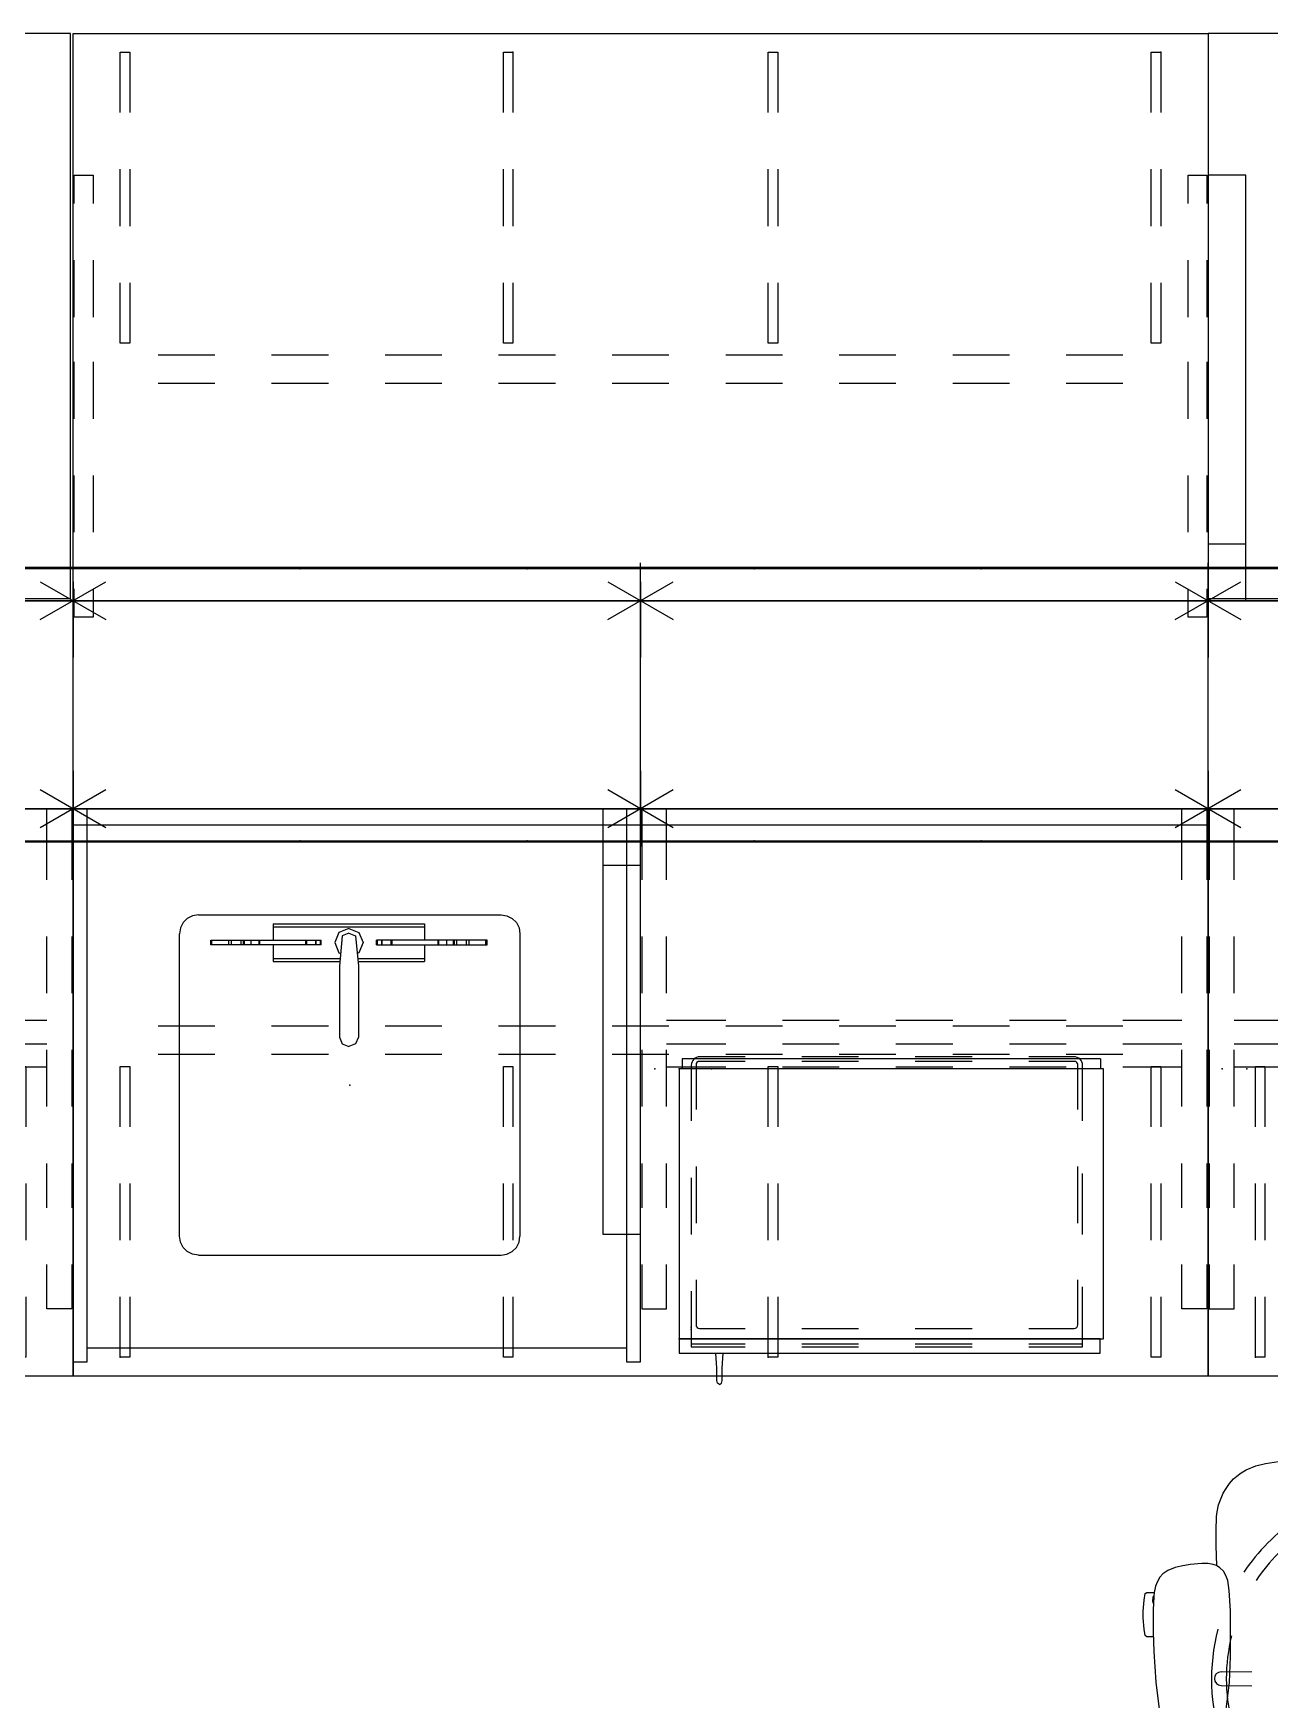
# Model space of a CAD drawing. Header units: inches. Extents: x -282 to 309, y -215 to 288.
# Drawn here: x 6.2 to 71.5, y 58.3 to 146.4 of the extents above; entities that cross this region are included whole.
import ezdxf

# ---------------------------------------------------------------- set-up
doc = ezdxf.new("R2010")
doc.units = ezdxf.units.IN
doc.header["$MEASUREMENT"] = 0
for name, color, linetype in [('ELEC', 1, 'Continuous'), ('HARDWARE', 4, 'Continuous'), ('PANEL', 7, 'Continuous'), ('PANEL-COUNT', 7, 'Continuous'), ('PROP-SINK', 8, 'Continuous'), ('SEAT', 5, 'Continuous'), ('STORAGE', 4, 'Continuous'), ('WKSURF', 6, 'Continuous')]:
    doc.layers.add(name, color=color, linetype=linetype)

# ---------------------------------------------------------------- blocks, each defined once
blk = doc.blocks.new('mc1112_4830_0p')
at = {"layer": 'PANEL'}
for p, q in [((0, 0), (30, 0)), ((0, -11), (0, 0)), ((30, -11), (30, 0)), ((0, -11), (30, -11))]:
    blk.add_line(p, q, dxfattribs=at)
for p in [(0, 0), (30, 0), (0, -11), (30, -11)]:
    blk.add_point(p, dxfattribs=at)
blk = doc.blocks.new('AAO215_48_0P')
at = {"layer": 'HARDWARE'}
blk.add_line((0, 1), (0, -3), dxfattribs=at)
blk.add_point((0, 0), dxfattribs=at)
blk = doc.blocks.new('mc1412_4225_0p')
at = {"layer": 'PANEL'}
blk.add_point((0, 0), dxfattribs=at)
at = {"layer": 'PANEL-COUNT'}
for p, q in [((0, 2), (0, -2)), ((1.7321, -1), (-1.7321, 1)), ((1.7321, 1), (-1.7321, -1))]:
    blk.add_line(p, q, dxfattribs=at)
blk = doc.blocks.new('mc2512_3030_0p')
at = {"layer": 'WKSURF'}
for p, q in [((0, 0), (0, -29.25)), ((0.75, 0), (0, 0)), ((0.75, -29.25), (0.75, 0)), ((29.25, 0), (0.75, 0)), ((29.25, 0), (29.25, -29.25)), ((30, 0), (29.25, 0)), ((30, -29.25), (30, 0)), ((0.75, -28.5), (29.25, -28.5)), ((0, -29.25), (0.75, -29.25)), ((29.25, -29.25), (30, -29.25))]:
    blk.add_line(p, q, dxfattribs=at)
blk.add_point((0, 0), dxfattribs=at)
blk.add_point((0, 0), dxfattribs=at)
blk = doc.blocks.new('mc1275_0p')
at = {"layer": 'HARDWARE'}
for p, q in [((2, 0), (0, 0)), ((0, 0), (0, -22.5)), ((2, -22.5), (2, 0)), ((2, -3), (0, -3)), ((0, -22.5), (2, -22.5))]:
    blk.add_line(p, q, dxfattribs=at)
for p in [(0, 0), (0, 0), (2, 0)]:
    blk.add_point(p, dxfattribs=at)
blk = doc.blocks.new('bsinkp')
at = {"layer": 'PROP-SINK'}
for p, q in [((-8.309, 8.951), (-8.588, 8.809)), ((-8, 9), (-8.309, 8.951)), ((-8, 9), (8, 9)), ((8, 9), (8.309, 8.951)), ((8.309, 8.951), (8.588, 8.809)), ((-8.951, 8.309), (-9, 8)), ((-9, -8), (-9, 8)), ((-8.809, 8.588), (-8.951, 8.309)), ((-8.588, 8.809), (-8.809, 8.588)), ((-4.04, 8.528), (3.96, 8.528)), ((-4.04, 8.528), (-4.04, 7.653)), ((-4.04, 8.366), (3.96, 8.366)), ((-0.571, 8.058), (-0.79, 7.528)), ((-0.04, 8.278), (-0.571, 8.058)), ((-0.04, 8.028), (-0.394, 7.881)), ((-0.04, 8.278), (0.49, 8.058)), ((-0.04, 8.028), (0.313, 7.881)), ((0.49, 8.058), (0.71, 7.528)), ((3.96, 8.528), (3.96, 7.653)), ((8.588, 8.809), (8.809, 8.588)), ((8.809, 8.588), (8.951, 8.309)), ((8.951, 8.309), (9, 8)), ((9, 8), (9, -8)), ((-7.34, 7.653), (-1.503, 7.653)), ((-7.34, 7.403), (-7.34, 7.653)), ((-1.503, 7.403), (-7.34, 7.403)), ((-7.283, 7.403), (-7.283, 7.653)), ((-6.393, 7.403), (-6.393, 7.653)), ((-6.25, 7.403), (-6.25, 7.653)), ((-5.746, 7.403), (-5.746, 7.653)), ((-5.613, 7.403), (-5.613, 7.653)), ((-5.562, 7.403), (-5.562, 7.653)), ((-5.21, 7.403), (-5.21, 7.653)), ((-4.782, 7.403), (-4.782, 7.653)), ((-4.76, 7.403), (-4.76, 7.653)), ((-4.04, 7.403), (-4.04, 6.528)), ((-2.317, 7.403), (-2.317, 7.653)), ((-2.273, 7.403), (-2.273, 7.653)), ((-1.8, 7.403), (-1.8, 7.653)), ((-1.774, 7.403), (-1.774, 7.653)), ((-1.548, 7.403), (-1.548, 7.653)), ((-1.503, 7.403), (-1.503, 7.653)), ((-0.79, 7.528), (-0.571, 6.997)), ((-0.394, 7.881), (-0.54, 6.278)), ((0.313, 7.881), (0.46, 6.278)), ((0.71, 7.528), (0.49, 6.997)), ((7.259, 7.653), (1.422, 7.653)), ((1.422, 7.403), (1.422, 7.653)), ((1.422, 7.403), (7.259, 7.403)), ((1.467, 7.403), (1.467, 7.653)), ((1.693, 7.403), (1.693, 7.653)), ((1.72, 7.403), (1.72, 7.653)), ((2.192, 7.403), (2.192, 7.653)), ((2.236, 7.403), (2.236, 7.653)), ((3.96, 7.403), (3.96, 6.528)), ((4.679, 7.403), (4.679, 7.653)), ((4.702, 7.403), (4.702, 7.653)), ((5.129, 7.403), (5.129, 7.653)), ((5.481, 7.403), (5.481, 7.653)), ((5.532, 7.403), (5.532, 7.653)), ((5.665, 7.403), (5.665, 7.653)), ((6.169, 7.403), (6.169, 7.653)), ((6.313, 7.403), (6.313, 7.653)), ((7.202, 7.403), (7.202, 7.653)), ((7.259, 7.403), (7.259, 7.653)), ((-4.04, 6.689), (-0.503, 6.689)), ((-4.04, 6.528), (-0.518, 6.528)), ((-0.571, 6.997), (-0.478, 6.959)), ((-0.54, 6.278), (-0.54, 5.028)), ((0.49, 6.997), (0.397, 6.959)), ((0.422, 6.689), (3.96, 6.689)), ((0.437, 6.528), (3.96, 6.528)), ((0.46, 6.278), (0.46, 5.028)), ((-0.54, 5.028), (-0.54, 3.778)), ((0.46, 5.028), (0.46, 3.778)), ((-0.54, 3.778), (-0.54, 2.862)), ((0.46, 3.778), (0.46, 2.862)), ((-0.54, 2.862), (-0.54, 2.528)), ((0.46, 2.862), (0.46, 2.528)), ((-0.54, 2.528), (-0.394, 2.174)), ((-0.394, 2.174), (-0.04, 2.028)), ((0.313, 2.174), (-0.04, 2.028)), ((0.46, 2.528), (0.313, 2.174)), ((-8.951, -8.309), (-9, -8)), ((-8.809, -8.588), (-8.951, -8.309)), ((-8.588, -8.809), (-8.809, -8.588)), ((-8.309, -8.951), (-8.588, -8.809)), ((8.309, -8.951), (8.588, -8.809)), ((8.588, -8.809), (8.809, -8.588)), ((8.809, -8.588), (8.951, -8.309)), ((8.951, -8.309), (9, -8)), ((-8, -9), (-8.309, -8.951)), ((-8, -9), (8, -9)), ((8, -9), (8.309, -8.951))]:
    blk.add_line(p, q, dxfattribs=at)
blk.add_point((0, 0), dxfattribs=at)
blk = doc.blocks.new('mc2140_w3030_0p')
at = {"layer": 'WKSURF'}
for p, q in [((0.06, 0), (0.06, -3.75)), ((1.38, -3.75), (1.38, 0)), ((28.62, -3.75), (28.62, 0)), ((29.94, 0), (29.94, -3.75)), ((0.06, -6.75), (0.06, -9.75)), ((1.38, -9.75), (1.38, -6.75)), ((28.62, -9.75), (28.62, -6.75)), ((29.94, -6.75), (29.94, -9.75)), ((4.5, -11.19), (1.38, -11.19)), ((10.5, -11.19), (7.5, -11.19)), ((16.5, -11.19), (13.5, -11.19)), ((22.5, -11.19), (19.5, -11.19)), ((28.62, -11.19), (25.5, -11.19)), ((0.06, -12.75), (0.06, -15.75)), ((4.5, -12.44), (1.38, -12.44)), ((1.38, -15.75), (1.38, -12.75)), ((10.5, -12.44), (7.5, -12.44)), ((16.5, -12.44), (13.5, -12.44)), ((22.5, -12.44), (19.5, -12.44)), ((28.62, -12.44), (25.5, -12.44)), ((28.62, -15.75), (28.62, -12.75)), ((29.94, -12.75), (29.94, -15.75)), ((4.5, -13.665), (1.38, -13.665)), ((10.5, -13.665), (7.5, -13.665)), ((16.5, -13.665), (13.5, -13.665)), ((22.5, -13.665), (19.5, -13.665)), ((28.62, -13.665), (25.5, -13.665)), ((0.06, -18.75), (0.06, -21.095)), ((1.38, -21.095), (1.38, -18.75)), ((28.62, -21.095), (28.62, -18.75)), ((29.94, -18.75), (29.94, -21.095)), ((0.06, -24.095), (0.06, -26.44)), ((1.38, -26.44), (1.38, -24.095)), ((28.62, -26.44), (28.62, -24.095)), ((29.94, -24.095), (29.94, -26.44)), ((0.06, -26.44), (1.38, -26.44)), ((29.94, -26.44), (28.62, -26.44))]:
    blk.add_line(p, q, dxfattribs=at)
for p in [(0, 0), (30, 0), (0.75, -13.75), (3.75, -13.75)]:
    blk.add_point(p, dxfattribs=at)
blk = doc.blocks.new('mc2140_w3060_0p')
at = {"layer": 'WKSURF'}
for p, q in [((0.06, 0), (0.06, -3.75)), ((1.38, -3.75), (1.38, 0)), ((58.62, -3.75), (58.62, 0)), ((59.94, 0), (59.94, -3.75)), ((0.06, -6.75), (0.06, -9.75)), ((1.38, -9.75), (1.38, -6.75)), ((58.62, -9.75), (58.62, -6.75)), ((59.94, -6.75), (59.94, -9.75)), ((4.5, -11.19), (1.38, -11.19)), ((10.5, -11.19), (7.5, -11.19)), ((16.5, -11.19), (13.5, -11.19)), ((22.5, -11.19), (19.5, -11.19)), ((28.5, -11.19), (25.5, -11.19)), ((34.5, -11.19), (31.5, -11.19)), ((40.5, -11.19), (37.5, -11.19)), ((46.5, -11.19), (43.5, -11.19)), ((52.5, -11.19), (49.5, -11.19)), ((58.62, -11.19), (55.5, -11.19)), ((0.06, -12.75), (0.06, -15.75)), ((4.5, -12.44), (1.38, -12.44)), ((1.38, -15.75), (1.38, -12.75)), ((10.5, -12.44), (7.5, -12.44)), ((16.5, -12.44), (13.5, -12.44)), ((22.5, -12.44), (19.5, -12.44)), ((28.5, -12.44), (25.5, -12.44)), ((34.5, -12.44), (31.5, -12.44)), ((40.5, -12.44), (37.5, -12.44)), ((46.5, -12.44), (43.5, -12.44)), ((52.5, -12.44), (49.5, -12.44)), ((58.62, -12.44), (55.5, -12.44)), ((58.62, -15.75), (58.62, -12.75)), ((59.94, -12.75), (59.94, -15.75)), ((4.5, -13.665), (1.38, -13.665)), ((10.5, -13.665), (7.5, -13.665)), ((16.5, -13.665), (13.5, -13.665)), ((22.5, -13.665), (19.5, -13.665)), ((28.5, -13.665), (25.5, -13.665)), ((34.5, -13.665), (31.5, -13.665)), ((40.5, -13.665), (37.5, -13.665)), ((46.5, -13.665), (43.5, -13.665)), ((52.5, -13.665), (49.5, -13.665)), ((58.62, -13.665), (55.5, -13.665)), ((0.06, -18.75), (0.06, -21.095)), ((1.38, -21.095), (1.38, -18.75)), ((58.62, -21.095), (58.62, -18.75)), ((59.94, -18.75), (59.94, -21.095)), ((0.06, -24.095), (0.06, -26.44)), ((1.38, -26.44), (1.38, -24.095)), ((58.62, -26.44), (58.62, -24.095)), ((59.94, -24.095), (59.94, -26.44)), ((0.06, -26.44), (1.38, -26.44)), ((59.94, -26.44), (58.62, -26.44))]:
    blk.add_line(p, q, dxfattribs=at)
for p in [(0, 0), (60, 0), (0.75, -13.75), (2.054, -13.75), (35.49, -13.75)]:
    blk.add_point(p, dxfattribs=at)
blk = doc.blocks.new('1verus_stool_uphst_syntltlim_adjarms_adjseat_0p')
at = {"layer": 'SEAT'}
for p, q in [((2.464, 13.234), (1.44, 13.198)), ((2.211, 13.571), (2.277, 13.65)), ((2.218, 13.225), (2.211, 13.571)), ((2.277, 13.65), (2.621, 13.708)), ((3.616, 13.238), (2.464, 13.234)), ((2.621, 13.708), (3.212, 13.757)), ((3.212, 13.757), (3.574, 13.757)), ((3.574, 13.757), (4.149, 13.708)), ((4.336, 13.199), (3.616, 13.238)), ((3.973, 13.219), (4.095, 13.253)), ((4.095, 13.253), (4.303, 13.232)), ((4.149, 13.708), (4.497, 13.647)), ((4.303, 13.232), (4.365, 13.196)), ((4.497, 13.647), (4.558, 13.57)), ((4.558, 13.57), (4.564, 13.177)), ((-2.503, 12.592), (-2.79, 12.331)), ((-2.241, 12.735), (-2.503, 12.592)), ((-1.607, 12.912), (-2.241, 12.735)), ((-0.183, 13.09), (-1.607, 12.912)), ((1.44, 13.198), (-0.183, 13.09)), ((4.565, 13.173), (4.336, 13.199)), ((4.896, 13.11), (4.565, 13.173)), ((5.145, 13.007), (4.896, 13.11)), ((5.361, 12.871), (5.145, 13.007)), ((5.538, 12.722), (5.361, 12.871)), ((5.726, 12.449), (5.538, 12.722)), ((5.884, 12.072), (5.726, 12.449)), ((-3.095, 11.488), (-3.106, 10.999)), ((-3.031, 11.865), (-3.095, 11.488)), ((-2.94, 12.098), (-3.031, 11.865)), ((-2.79, 12.331), (-2.94, 12.098)), ((5.944, 11.746), (5.884, 12.072)), ((6.039, 11.269), (5.944, 11.746)), ((-3.106, 10.999), (-3.056, 10.642)), ((-3.056, 10.642), (-2.971, 10.271)), ((6.094, 10.653), (6.039, 11.269)), ((6.085, 10.318), (6.094, 10.653)), ((-3.569, 9.549), (-2.636, 9.7)), ((-2.971, 10.271), (-2.782, 9.943)), ((-2.782, 9.943), (-2.526, 9.702)), ((-2.636, 9.7), (-2.527, 9.703)), ((-2.526, 9.702), (-2.214, 9.524)), ((5.685, 9.509), (5.868, 9.703)), ((5.868, 9.703), (5.978, 9.873)), ((5.977, 9.871), (7.024, 9.892)), ((5.978, 9.873), (6.039, 10.051)), ((6.039, 10.051), (6.085, 10.318)), ((7.024, 9.892), (7.813, 9.898)), ((7.813, 9.898), (8.578, 9.874)), ((8.578, 9.874), (8.823, 9.849)), ((8.823, 9.849), (9.183, 9.776)), ((9.183, 9.776), (9.812, 9.523)), ((-12.689, 8.784), (-12.344, 8.842)), ((-12.344, 8.842), (-11.754, 8.892)), ((-11.754, 8.892), (-11.391, 8.892)), ((-11.391, 8.892), (-10.816, 8.842)), ((-10.816, 8.842), (-10.469, 8.781)), ((-6.027, 9.299), (-9.369, 8.76)), ((-7.633, 8.423), (-3.755, 9.061)), ((-5.905, 9.487), (-6.027, 9.299)), ((-5.73, 9.634), (-5.905, 9.487)), ((-4.139, 9.593), (-5.73, 9.634)), ((-4.047, 9.565), (-4.139, 9.593)), ((-3.824, 9.447), (-4.047, 9.565)), ((-3.818, 9.455), (-4.003, 9.555)), ((-3.891, 8.272), (-3.668, 9.117)), ((-3.865, 9.483), (-3.569, 9.549)), ((-3.697, 9.314), (-3.824, 9.447)), ((-3.698, 9.325), (-3.818, 9.455)), ((-3.755, 9.061), (-3.665, 9.127)), ((-3.665, 9.127), (-3.698, 9.325)), ((-3.668, 9.117), (-3.697, 9.314)), ((-2.214, 9.524), (-1.612, 9.362)), ((-1.612, 9.362), (-0.211, 9.203)), ((-0.36, 9.638), (-0.382, 8.008)), ((-0.211, 9.203), (1.171, 9.148)), ((0.361, 9.639), (0.386, 8.008)), ((1.171, 9.148), (3.588, 9.144)), ((3.588, 9.144), (4.67, 9.216)), ((4.67, 9.216), (5.192, 9.288)), ((5.192, 9.288), (5.459, 9.384)), ((5.459, 9.384), (5.685, 9.509)), ((9.812, 9.523), (10.061, 9.375)), ((10.061, 9.375), (10.316, 9.198)), ((10.316, 9.198), (10.562, 8.976)), ((10.562, 8.976), (10.708, 8.8)), ((-12.759, 8.189), (-12.742, 8.207)), ((-12.759, 7.518), (-12.759, 8.189)), ((-12.754, 8.705), (-12.689, 8.784)), ((-12.747, 8.307), (-12.754, 8.705)), ((-12.719, 8.268), (-12.747, 8.307)), ((-12.742, 8.207), (-11.225, 8.207)), ((-11.165, 8.268), (-12.719, 8.268)), ((-11.767, 8.207), (-11.767, 8.267)), ((-11.393, 8.267), (-11.393, 8.208)), ((-11.351, 7.979), (-11.365, 7.769)), ((-11.26, 8.174), (-11.351, 7.979)), ((-11.12, 8.311), (-11.26, 8.174)), ((-10.925, 8.387), (-11.12, 8.311)), ((-10.7, 8.381), (-10.925, 8.387)), ((-10.505, 8.288), (-10.7, 8.381)), ((-10.406, 8.174), (-10.505, 8.288)), ((-10.44, 8.266), (-10.49, 8.266)), ((-10.469, 8.781), (-10.408, 8.705)), ((-10.402, 8.312), (-10.44, 8.266)), ((-10.408, 8.705), (-10.402, 8.312)), ((-10.07, 7.944), (-10.406, 8.174)), ((-9.867, 8.357), (-10.126, 7.84)), ((-9.602, 8.654), (-9.867, 8.357)), ((-9.369, 8.76), (-9.602, 8.654)), ((-8.263, 7.684), (-8.08, 8.094)), ((-8.08, 8.094), (-7.86, 8.335)), ((-7.86, 8.335), (-7.633, 8.423)), ((-4.183, 7.16), (-3.891, 8.272)), ((10.708, 8.8), (10.877, 8.575)), ((10.877, 8.575), (11.034, 8.314)), ((11.034, 8.314), (11.245, 7.796)), ((-12.736, 7.501), (-12.759, 7.518)), ((-12.751, 7.399), (-12.713, 7.443)), ((-12.751, 7.005), (-12.751, 7.399)), ((-11.222, 7.501), (-12.736, 7.501)), ((-12.713, 7.443), (-11.176, 7.443)), ((-11.768, 7.443), (-11.768, 7.501)), ((-11.393, 7.443), (-11.393, 7.499)), ((-11.365, 7.769), (-11.289, 7.571)), ((-11.289, 7.571), (-11.149, 7.419)), ((-11.149, 7.419), (-11.027, 7.361)), ((-11.027, 7.361), (-10.441, 6.918)), ((-10.343, 7.244), (-10.754, 5.81)), ((-10.126, 7.84), (-10.343, 7.244)), ((-8.87, 5.772), (-8.461, 7.156)), ((-8.461, 7.156), (-8.263, 7.684)), ((-4.488, 5.809), (-4.183, 7.16)), ((11.245, 7.796), (11.38, 7.288)), ((11.38, 7.288), (11.515, 6.378)), ((-12.689, 6.924), (-12.751, 7.005)), ((-12.36, 6.863), (-12.689, 6.924)), ((-11.797, 6.816), (-12.36, 6.863)), ((-11.374, 6.816), (-11.797, 6.816)), ((-10.823, 6.86), (-11.374, 6.816)), ((-10.467, 6.921), (-10.823, 6.86)), ((-10.458, 6.933), (-10.467, 6.921)), ((-0.405, 6.312), (-0.432, 4.351)), ((0.412, 6.312), (0.442, 4.351)), ((11.515, 6.378), (11.578, 5.658)), ((-10.754, 5.81), (-11.061, 4.406)), ((-9.221, 4.378), (-8.87, 5.772)), ((-4.726, 4.34), (-4.488, 5.809)), ((11.578, 5.658), (11.616, 4.984)), ((-11.061, 4.406), (-11.332, 2.738)), ((11.616, 4.984), (11.707, 2.984)), ((-9.477, 2.91), (-9.221, 4.378)), ((-4.894, 2.993), (-4.726, 4.34)), ((-11.332, 2.738), (-11.471, 1.468)), ((-9.636, 1.452), (-9.477, 2.91)), ((-4.998, 1.514), (-4.894, 2.993)), ((-0.455, 2.655), (-0.467, 1.77)), ((0.468, 2.655), (0.482, 1.769)), ((11.707, 2.984), (11.749, 0.843)), ((-11.471, 1.468), (-11.526, -0.007)), ((-9.702, 0.012), (-9.636, 1.452)), ((-5.076, -0.016), (-4.998, 1.514)), ((11.854, 0.993), (11.746, 0.973)), ((12.417, 1.04), (11.854, 0.993)), ((12.863, 1.04), (12.417, 1.04)), ((12.863, 1.04), (13.425, 0.993)), ((13.425, 0.993), (13.755, 0.932)), ((13.755, 0.932), (13.816, 0.851)), ((-9.634, -1.465), (-9.702, 0.012)), ((-9.639, 0.361), (-8.008, 0.386)), ((-6.312, 0.412), (-4.351, 0.442)), ((-5.076, 0.001), (-4.998, -1.529)), ((-2.655, 0.468), (-1.769, 0.482)), ((2.655, 0.455), (1.77, 0.467)), ((6.312, 0.405), (4.351, 0.432)), ((9.638, 0.36), (8.008, 0.382)), ((11.749, 0.843), (11.754, -0.007)), ((11.756, 0.534), (13.255, 0.509)), ((13.255, 0.509), (13.4, 0.538)), ((13.4, 0.538), (13.612, 0.49)), ((13.612, 0.49), (13.765, 0.384)), ((13.778, 0.414), (13.723, 0.414)), ((13.765, 0.384), (13.883, 0.208)), ((13.816, 0.457), (13.778, 0.414)), ((13.802, 0.355), (13.785, 0.355)), ((13.802, 0.355), (13.825, 0.338)), ((13.816, 0.851), (13.816, 0.457)), ((13.825, 0.338), (13.825, 0.295)), ((13.883, 0.208), (13.925, -0.002)), ((-11.471, -1.483), (-11.526, -0.008)), ((-9.638, -0.36), (-8.008, -0.382)), ((-6.312, -0.405), (-4.351, -0.432)), ((-2.655, -0.455), (-1.77, -0.467)), ((2.655, -0.468), (1.769, -0.482)), ((6.312, -0.412), (4.351, -0.442)), ((9.639, -0.361), (8.008, -0.386)), ((11.707, -2.999), (11.749, -0.858)), ((13.238, -0.51), (11.746, -0.536)), ((11.749, -0.858), (11.754, -0.007)), ((13.383, -0.537), (13.238, -0.51)), ((13.594, -0.496), (13.383, -0.537)), ((13.767, -0.381), (13.594, -0.496)), ((13.785, -0.416), (13.714, -0.416)), ((13.745, -0.925), (13.807, -0.849)), ((13.884, -0.206), (13.767, -0.381)), ((13.785, -0.416), (13.812, -0.456)), ((13.807, -0.351), (13.787, -0.351)), ((13.825, -0.332), (13.807, -0.351)), ((13.807, -0.849), (13.812, -0.456)), ((13.825, -0.294), (13.825, -0.332)), ((13.925, -0.002), (13.884, -0.206)), ((-11.332, -2.753), (-11.471, -1.483)), ((-9.473, -2.899), (-9.634, -1.465)), ((-4.998, -1.529), (-4.894, -3.008)), ((11.747, -0.966), (11.87, -0.986)), ((11.87, -0.986), (12.46, -1.036)), ((12.46, -1.036), (12.823, -1.036)), ((12.823, -1.036), (13.398, -0.986)), ((13.398, -0.986), (13.745, -0.925)), ((-0.468, -2.655), (-0.482, -1.769)), ((0.455, -2.655), (0.467, -1.77)), ((-11.061, -4.421), (-11.332, -2.753)), ((-9.36, -3.533), (-9.473, -2.899)), ((-4.894, -3.008), (-4.726, -4.355)), ((11.616, -4.999), (11.707, -2.999)), ((-9.212, -4.363), (-9.36, -3.533)), ((-9.067, -5.003), (-9.212, -4.363)), ((-4.726, -4.355), (-4.488, -5.824)), ((-0.412, -6.312), (-0.442, -4.351)), ((0.405, -6.312), (0.432, -4.351)), ((-10.754, -5.825), (-11.061, -4.421)), ((-8.883, -5.771), (-9.067, -5.003)), ((11.578, -5.673), (11.616, -4.999)), ((-10.343, -7.259), (-10.754, -5.825)), ((-8.718, -6.312), (-8.883, -5.771)), ((-4.488, -5.824), (-4.183, -7.175)), ((11.515, -6.393), (11.578, -5.673)), ((-12.689, -6.939), (-12.751, -7.02)), ((-12.751, -7.02), (-12.751, -7.414)), ((-12.36, -6.878), (-12.689, -6.939)), ((-11.797, -6.831), (-12.36, -6.878)), ((-11.374, -6.831), (-11.797, -6.831)), ((-10.823, -6.875), (-11.374, -6.831)), ((-11.027, -7.376), (-10.441, -6.933)), ((-10.467, -6.936), (-10.823, -6.875)), ((-10.458, -6.948), (-10.467, -6.936)), ((-8.458, -7.164), (-8.718, -6.312)), ((11.38, -7.303), (11.515, -6.393)), ((-12.736, -7.516), (-12.759, -7.533)), ((-12.759, -7.533), (-12.759, -8.203)), ((-12.751, -7.414), (-12.713, -7.457)), ((-11.222, -7.516), (-12.736, -7.516)), ((-12.713, -7.457), (-11.176, -7.457)), ((-11.768, -7.458), (-11.768, -7.516)), ((-11.393, -7.458), (-11.393, -7.514)), ((-11.365, -7.784), (-11.289, -7.586)), ((-11.351, -7.994), (-11.365, -7.784)), ((-11.289, -7.586), (-11.149, -7.434)), ((-11.149, -7.434), (-11.027, -7.376)), ((-10.126, -7.854), (-10.343, -7.259)), ((-9.867, -8.372), (-10.126, -7.854)), ((-8.267, -7.679), (-8.458, -7.164)), ((-8.062, -8.094), (-8.267, -7.679)), ((-4.183, -7.175), (-3.891, -8.287)), ((11.034, -8.329), (11.245, -7.811)), ((11.245, -7.811), (11.38, -7.303)), ((-12.759, -8.203), (-12.742, -8.222)), ((-12.747, -8.322), (-12.754, -8.72)), ((-12.754, -8.72), (-12.689, -8.799)), ((-12.719, -8.282), (-12.747, -8.322)), ((-12.742, -8.222), (-11.225, -8.222)), ((-11.165, -8.282), (-12.719, -8.282)), ((-12.689, -8.799), (-12.344, -8.857)), ((-11.767, -8.222), (-11.767, -8.282)), ((-11.393, -8.282), (-11.393, -8.223)), ((-11.26, -8.189), (-11.351, -7.994)), ((-11.12, -8.326), (-11.26, -8.189)), ((-10.925, -8.402), (-11.12, -8.326)), ((-10.7, -8.396), (-10.925, -8.402)), ((-10.816, -8.857), (-10.469, -8.796)), ((-10.505, -8.303), (-10.7, -8.396)), ((-10.406, -8.189), (-10.505, -8.303)), ((-10.44, -8.281), (-10.49, -8.281)), ((-10.469, -8.796), (-10.408, -8.72)), ((-10.402, -8.327), (-10.44, -8.281)), ((-10.408, -8.72), (-10.402, -8.327)), ((-10.07, -7.959), (-10.406, -8.189)), ((-9.602, -8.669), (-9.867, -8.372)), ((-9.369, -8.775), (-9.602, -8.669)), ((-6.027, -9.314), (-9.369, -8.775)), ((-7.846, -8.341), (-8.062, -8.094)), ((-7.632, -8.441), (-7.846, -8.341)), ((-4.087, -9.011), (-7.632, -8.441)), ((-3.891, -8.287), (-3.668, -9.131)), ((-0.361, -9.639), (-0.386, -8.008)), ((0.36, -9.638), (0.382, -8.008)), ((10.708, -8.815), (10.877, -8.589)), ((10.877, -8.589), (11.034, -8.329)), ((-12.344, -8.857), (-11.754, -8.907)), ((-11.754, -8.907), (-11.391, -8.907)), ((-11.391, -8.907), (-10.816, -8.857)), ((-5.905, -9.502), (-6.027, -9.314)), ((-5.73, -9.649), (-5.905, -9.502)), ((-4.139, -9.608), (-5.73, -9.649)), ((-4.047, -9.58), (-4.139, -9.608)), ((-3.803, -9.069), (-4.087, -9.011)), ((-3.824, -9.462), (-4.047, -9.58)), ((-3.829, -9.598), (-4.006, -9.557)), ((-4.004, -9.558), (-3.816, -9.458)), ((-3.434, -9.662), (-3.829, -9.598)), ((-3.697, -9.329), (-3.824, -9.462)), ((-3.816, -9.458), (-3.701, -9.325)), ((-3.664, -9.131), (-3.803, -9.069)), ((-3.701, -9.325), (-3.664, -9.131)), ((-3.668, -9.131), (-3.697, -9.329)), ((-3.156, -9.677), (-3.434, -9.662)), ((-2.636, -9.715), (-3.156, -9.677)), ((-2.526, -9.702), (-2.214, -9.524)), ((-2.214, -9.524), (-1.612, -9.362)), ((-1.612, -9.362), (-0.211, -9.203)), ((-0.211, -9.203), (1.171, -9.148)), ((1.171, -9.148), (3.588, -9.144)), ((3.588, -9.144), (4.67, -9.216)), ((4.67, -9.216), (5.192, -9.288)), ((5.192, -9.288), (5.459, -9.384)), ((5.459, -9.384), (5.685, -9.509)), ((5.685, -9.509), (5.868, -9.703)), ((9.183, -9.791), (9.812, -9.538)), ((9.812, -9.538), (10.061, -9.39)), ((10.061, -9.39), (10.316, -9.212)), ((10.316, -9.212), (10.562, -8.991)), ((10.562, -8.991), (10.708, -8.815)), ((-3.056, -10.642), (-2.971, -10.271)), ((-2.971, -10.271), (-2.782, -9.943)), ((-2.782, -9.943), (-2.526, -9.702)), ((-2.636, -9.715), (-2.542, -9.717)), ((5.868, -9.703), (5.978, -9.873)), ((5.978, -9.873), (6.039, -10.051)), ((5.983, -9.886), (7.024, -9.907)), ((6.039, -10.051), (6.085, -10.318)), ((6.085, -10.318), (6.094, -10.653)), ((7.024, -9.907), (7.813, -9.913)), ((7.813, -9.913), (8.578, -9.888)), ((8.578, -9.888), (8.823, -9.864)), ((8.823, -9.864), (9.183, -9.791)), ((-3.106, -10.999), (-3.056, -10.642)), ((-3.095, -11.488), (-3.106, -10.999)), ((6.039, -11.269), (5.944, -11.746)), ((6.094, -10.653), (6.039, -11.269)), ((-3.031, -11.865), (-3.095, -11.488)), ((-2.94, -12.098), (-3.031, -11.865)), ((-2.79, -12.331), (-2.94, -12.098)), ((-2.503, -12.592), (-2.79, -12.331)), ((5.884, -12.072), (5.726, -12.449)), ((5.944, -11.746), (5.884, -12.072)), ((-2.241, -12.735), (-2.503, -12.592)), ((-1.607, -12.912), (-2.241, -12.735)), ((-0.183, -13.09), (-1.607, -12.912)), ((1.44, -13.198), (-0.183, -13.09)), ((2.464, -13.234), (1.44, -13.198)), ((4.336, -13.199), (3.616, -13.238)), ((4.303, -13.247), (4.398, -13.192)), ((4.565, -13.173), (4.336, -13.199)), ((4.555, -13.174), (4.564, -13.187)), ((4.558, -13.585), (4.564, -13.192)), ((4.896, -13.11), (4.565, -13.173)), ((5.145, -13.007), (4.896, -13.11)), ((5.361, -12.871), (5.145, -13.007)), ((5.538, -12.722), (5.361, -12.871)), ((5.726, -12.449), (5.538, -12.722)), ((2.218, -13.225), (2.211, -13.585)), ((2.211, -13.585), (2.277, -13.665)), ((2.277, -13.665), (2.621, -13.723)), ((3.616, -13.238), (2.464, -13.234)), ((2.621, -13.723), (3.212, -13.772)), ((3.212, -13.772), (3.574, -13.772)), ((3.574, -13.772), (4.149, -13.723)), ((3.928, -13.221), (4.095, -13.268)), ((4.095, -13.268), (4.303, -13.247)), ((4.149, -13.723), (4.497, -13.662)), ((4.497, -13.662), (4.558, -13.585))]:
    blk.add_line(p, q, dxfattribs=at)
blk.add_circle((0, 0), 0.933, dxfattribs=at)
for centre, radius, start, end in [((0, 0), 10.147, 75.06678, 109.07481), ((0, 9.633), 0.361, 0.88193, 179.2214), ((0, 0), 9.365, 75.96376, 104.03624), ((0, 0), 10.147, 123.69007, 146.30993), ((0, 0), 10.147, 33.69007, 56.30993), ((0, 0), 9.365, 123.69007, 146.30993), ((0, 0), 9.365, 33.69007, 56.30993), ((0, 0), 10.147, 165.96376, 194.03624), ((0, 0), 9.365, 165.96376, 194.03624), ((-0.889, 1.776), 0.422, 306.37844, 359.2214), ((0.904, 1.776), 0.422, 180.88193, 246.64143), ((0, 0), 9.365, 345.96376, 14.03624), ((0, 0), 10.147, 345.96376, 14.03624), ((0, 0), 1.572, 113.97669, 152.0579), ((0, 0), 1.572, 29.20387, 62.0579), ((-9.633, 0), 0.361, 90.88193, 269.2214), ((-1.776, 0.904), 0.422, 270.88193, 336.64143), ((1.776, 0.889), 0.422, 196.80213, 269.2214), ((9.633, 0), 0.361, 270.88193, 89.2214), ((-1.776, -0.889), 0.422, 16.80213, 89.2214), ((0, 0), 1.572, 209.20387, 242.0579), ((0, 0), 1.572, 293.97669, 332.0579), ((1.776, -0.904), 0.422, 90.88193, 156.64143), ((-0.904, -1.776), 0.422, 0.88193, 66.64143), ((0.889, -1.776), 0.422, 126.37844, 179.2214), ((0, 0), 9.365, 213.69007, 236.30993), ((0, 0), 9.365, 303.69007, 326.30993), ((0, 0), 10.147, 213.69007, 236.30993), ((0, 0), 10.147, 303.69007, 326.30993), ((0, 0), 10.147, 252.68187, 284.62672), ((0, 0), 9.365, 255.96376, 284.03624), ((0, -9.633), 0.361, 180.88193, 359.2214)]:
    blk.add_arc(centre, radius, start, end, dxfattribs=at)
blk.add_point((0, 0), dxfattribs=at)
blk = doc.blocks.new('mc4700_3060c_0p')
at = {"layer": 'WKSURF'}
for p, q in [((-5.875, -0.12), (-5.875, -30)), ((54, -0.12), (-5.875, -0.12)), ((54, -30), (54, -0.12)), ((-5.875, -30), (54, -30))]:
    blk.add_line(p, q, dxfattribs=at)
for p in [(0, 0), (2.375, -28.75), (24.875, -28.75)]:
    blk.add_point(p, dxfattribs=at)
blk = doc.blocks.new('mc1313_60_0p')
at = {"layer": 'ELEC'}
for p, q in [((0, 0), (60, 0)), ((0, 0), (0, -1.688)), ((60, 0), (60, -1.688)), ((0, -1.688), (60, -1.688))]:
    blk.add_line(p, q, dxfattribs=at)
for p in [(0, 0), (60, 0), (0, -1.688)]:
    blk.add_point(p, dxfattribs=at)
blk = doc.blocks.new('mc1315_12_0p')
at = {"layer": 'ELEC'}
for p, q in [((0, 0), (12, 0)), ((0, 0), (0, -0.064)), ((12, 0), (12, -0.064)), ((0, -0.064), (12, -0.064))]:
    blk.add_line(p, q, dxfattribs=at)
for p in [(0, 0), (12, 0)]:
    blk.add_point(p, dxfattribs=at)
blk = doc.blocks.new('mc1317_0p')
at = {"layer": 'ELEC'}
for p, q in [((0, 0), (12, 0)), ((0, 0), (0, -0.064)), ((12, 0), (12, -0.064)), ((0, -0.064), (12, -0.064))]:
    blk.add_line(p, q, dxfattribs=at)
for p in [(0, 0), (12, 0)]:
    blk.add_point(p, dxfattribs=at)
blk = doc.blocks.new('mc1314_60_0p')
at = {"layer": 'ELEC'}
for p, q in [((0, 0), (60, 0)), ((0, 0), (0, -1.688)), ((60, 0), (60, -1.688)), ((0, -1.688), (60, -1.688))]:
    blk.add_line(p, q, dxfattribs=at)
for p in [(0, 0), (60, 0), (0, -1.688)]:
    blk.add_point(p, dxfattribs=at)
blk = doc.blocks.new('mc1316_0p')
at = {"layer": 'ELEC'}
for p, q in [((0, 0), (0, -0.064)), ((0, 0), (12, 0)), ((12, 0), (12, -0.064)), ((0, -0.064), (12, -0.064))]:
    blk.add_line(p, q, dxfattribs=at)
for p in [(0, 0), (12, 0)]:
    blk.add_point(p, dxfattribs=at)
blk = doc.blocks.new('mc2140_s3060_0p')
at = {"layer": 'WKSURF'}
for p, q in [((0.06, 0.875), (1.06, 0.875)), ((0.06, -0.625), (0.06, 0.875)), ((0.06, 0), (1.06, 0)), ((1.06, 0.875), (1.06, -0.625)), ((58.94, 0.875), (59.94, 0.875)), ((58.94, -0.625), (58.94, 0.875)), ((58.94, 0), (59.94, 0)), ((59.94, 0.875), (59.94, -0.625)), ((0.06, -6.625), (0.06, -3.625)), ((1.06, -3.625), (1.06, -6.625)), ((58.94, -6.625), (58.94, -3.625)), ((59.94, -3.625), (59.94, -6.625)), ((0.06, -12.625), (0.06, -9.625)), ((1.06, -9.625), (1.06, -12.625)), ((58.94, -12.625), (58.94, -9.625)), ((59.94, -9.625), (59.94, -12.625)), ((0.06, -18), (0.06, -15)), ((1.06, -15), (1.06, -18)), ((58.94, -18), (58.94, -15)), ((59.94, -15), (59.94, -18)), ((0.06, -22.5), (0.06, -21)), ((1.06, -21), (1.06, -22.5)), ((58.94, -22.5), (58.94, -21)), ((59.94, -21), (59.94, -22.5)), ((1.06, -22.5), (0.06, -22.5)), ((59.94, -22.5), (58.94, -22.5))]:
    blk.add_line(p, q, dxfattribs=at)
for p in [(0, 0.875), (60, 0.875)]:
    blk.add_point(p, dxfattribs=at)
blk = doc.blocks.new('mc5010_1622_0p')
at = {"layer": 'STORAGE'}
for p, q in [((22.43, 0), (0, 0)), ((0, 0), (0, -14.285)), ((22.271, 0.53), (0.159, 0.53)), ((0.159, 0.53), (0.159, 0)), ((22.271, 0.53), (22.271, 0)), ((22.43, -14.285), (22.43, 0)), ((0, -14.285), (22.43, -14.285))]:
    blk.add_line(p, q, dxfattribs=at)
for p in [(0, 0), (0.635, -13.785), (0, -14.285)]:
    blk.add_point(p, dxfattribs=at)
blk = doc.blocks.new('mc5017_2222n_0p')
at = {"layer": 'STORAGE'}
for p, q in [((22.242, 0), (0, 0)), ((0, 0), (0, -0.75)), ((22.242, -0.75), (22.242, 0)), ((0, -0.75), (22.242, -0.75)), ((1.983, -1.542), (1.926, -0.75)), ((2.267, -1.542), (2.324, -0.75)), ((1.983, -1.948), (1.983, -1.542)), ((2.267, -1.948), (2.267, -1.542)), ((1.983, -2.136), (1.983, -1.948)), ((1.983, -2.198), (1.983, -2.136)), ((2.022, -2.33), (1.983, -2.198)), ((2.125, -2.411), (2.022, -2.33)), ((2.125, -2.411), (2.228, -2.33)), ((2.228, -2.33), (2.267, -2.198)), ((2.267, -2.136), (2.267, -1.948)), ((2.267, -2.198), (2.267, -2.136))]:
    blk.add_line(p, q, dxfattribs=at)
blk.add_point((0, 0), dxfattribs=at)
blk = doc.blocks.new('mco207ff_0p')
at = {"layer": 'STORAGE'}
for p, q in [((2.841, 14.177, 0.2797), (0.42, 14.177, 0.2797)), ((2.841, 14.177, 0.2797), (0.42, 14.177, -0.0333)), ((2.841, 14.427, 0.2797), (0.46, 14.427, 0.2797)), ((2.841, 14.427, 0.2797), (0.46, 14.427, -0.1573)), ((8.841, 14.427, 0.2797), (5.841, 14.427, 0.2797)), ((8.841, 14.427, 0.2797), (5.841, 14.427, 0.2797)), ((8.841, 14.177, 0.2797), (5.841, 14.177, 0.2797)), ((8.841, 14.177, 0.2797), (5.841, 14.177, 0.2797)), ((14.841, 14.427, 0.2797), (11.841, 14.427, 0.2797)), ((14.841, 14.427, 0.2797), (11.841, 14.427, 0.2797)), ((14.841, 14.177, 0.2797), (11.841, 14.177, 0.2797)), ((14.841, 14.177, 0.2797), (11.841, 14.177, 0.2797)), ((20.222, 14.427, 0.2797), (17.841, 14.427, 0.2797)), ((20.222, 14.427, 0.2797), (17.841, 14.427, 0.2797)), ((20.262, 14.177, 0.2797), (17.841, 14.177, 0.2797)), ((20.262, 14.177, 0.2797), (17.841, 14.177, 0.2797)), ((0, 13.967, 0.2797), (0, 11.0275, 0.2797)), ((0, 13.967, 0.2797), (0, 11.0275, 0.2797)), ((0.25, 14.007, 0.2797), (0.25, 11.627, 0.2797)), ((0.25, 14.007, 0.2797), (0.25, 11.627, 0.2797)), ((20.432, 11.627, 0.2797), (20.432, 14.007, 0.2797)), ((20.432, 11.627, 0.2797), (20.432, 14.007, -0.0333)), ((20.682, 11.254, 0.2797), (20.682, 13.967, 0.2797)), ((20.682, 11.0275, 0.2797), (20.682, 13.967, -0.1573)), ((0, 8.0275, 0.2797), (0, 5.0275, 0.2797)), ((0, 8.0275, 0.2797), (0, 5.0275, 0.2797)), ((0.25, 8.627, 0.2797), (0.25, 5.627, 0.2797)), ((0.25, 8.627, 0.2797), (0.25, 5.627, 0.2797)), ((20.432, 5.627, 0.2797), (20.432, 8.627, 0.2797)), ((20.432, 5.627, 0.2797), (20.432, 8.627, 0.2797)), ((20.682, 5.254, 0.2797), (20.682, 8.254, 0.2797)), ((20.682, 5.0275, 0.2797), (20.682, 8.0275, 0.2797)), ((0, 2.0275, 0.2797), (0, -0.912, 0.2797)), ((0, 2.0275, 0.2797), (0, -0.912, -0.1573)), ((0.25, 2.627, 0.2797), (0.25, 0.247, 0.2797)), ((0.25, 2.627, 0.2797), (0.25, 0.247, -0.0333)), ((20.432, 0.247, 0.2797), (20.432, 2.627, 0.2797)), ((20.432, 0.247, 0.2797), (20.432, 2.627, 0.2797)), ((20.682, -0.4589, 0.2797), (20.682, 2.254, 0.2797)), ((20.682, -0.912, 0.2797), (20.682, 2.0275, 0.2797)), ((0.44, 0.057, 0.2797), (2.841, 0.057, 0.2797)), ((0.44, 0.057, 0.2797), (2.841, 0.057, 0.2797)), ((0.98, 0.057, 0.2797), (2.841, 0.057, 0.2797)), ((0.98, 0.057, 0.2797), (2.841, 0.057, 0.2797)), ((5.841, 0.057, 0.2797), (8.841, 0.057, 0.2797)), ((5.841, 0.057, 0.2797), (8.841, 0.057, 0.2797)), ((5.841, 0.057, 0.2797), (8.841, 0.057, 0.2797)), ((5.841, 0.057, 0.2797), (8.841, 0.057, 0.2797)), ((11.841, 0.057, 0.2797), (14.841, 0.057, 0.2797)), ((11.841, 0.057, 0.2797), (14.841, 0.057, 0.2797)), ((11.841, 0.057, 0.2797), (14.841, 0.057, 0.2797)), ((11.841, 0.057, 0.2797), (14.841, 0.057, 0.2797)), ((17.841, 0.057, 0.2797), (20.242, 0.057, 0.2797)), ((17.841, 0.057, 0.2797), (20.242, 0.057, -0.0333)), ((17.841, 0.057, 0.2797), (19.702, 0.057, -2.4703)), ((17.841, 0.057, 0.2797), (19.702, 0.057, -0.0333)), ((0, -0.756, 0.2797), (2.841, -0.756, 0.2797)), ((5.841, -0.756, 0.2797), (8.841, -0.756, 0.2797)), ((11.841, -0.756, 0.2797), (14.841, -0.756, 0.2797)), ((17.841, -0.756, 0.2797), (20.682, -0.756, -0.6893)), ((0, -0.912, 0.2797), (2.841, -0.912, 0.2797)), ((5.841, -0.912, 0.2797), (8.841, -0.912, 0.2797)), ((11.841, -0.912, 0.2797), (14.841, -0.912, 0.2797)), ((17.841, -0.912, 0.2797), (20.682, -0.912, -0.6893))]:
    blk.add_line(p, q, dxfattribs=at)
for centre, radius, start, end in [((0.46, 13.967, -0.1573), 0.46, 90, 180), ((0.46, 13.967, 0.2797), 0.46, 90, 180), ((0.42, 14.007, -0.0333), 0.17, 90, 180), ((0.42, 14.007, 0.2797), 0.17, 90, 180), ((20.222, 13.967, -0.1573), 0.46, 0, 90), ((20.222, 13.967, 0.2797), 0.46, 0, 90), ((20.262, 14.007, -0.0333), 0.17, 0, 90), ((20.262, 14.007, 0.2797), 0.17, 0, 90), ((0.44, 0.247, -0.0333), 0.19, 180, 270), ((0.44, 0.247, 0.2797), 0.19, 180, 270), ((20.242, 0.247, -0.0333), 0.19, 270, 0), ((20.242, 0.247, 0.2797), 0.19, 270, 0)]:
    blk.add_arc(centre, radius, start, end, dxfattribs=at)
blk.add_point((0, 0.126, 0.2797), dxfattribs=at)
blk = doc.blocks.new('mc2141_3060c_0p')
at = {"layer": 'WKSURF'}
for p, q in [((60, 0), (0, 0)), ((0, -30), (0, 0)), ((60, 0), (60, -30)), ((7.5, -11.5), (4.5, -11.5)), ((13.5, -11.5), (10.5, -11.5)), ((19.5, -11.5), (16.5, -11.5)), ((25.5, -11.5), (22.5, -11.5)), ((31.5, -11.5), (28.5, -11.5)), ((37.5, -11.5), (34.5, -11.5)), ((43.5, -11.5), (40.5, -11.5)), ((49.5, -11.5), (46.5, -11.5)), ((55.5, -11.5), (52.5, -11.5)), ((7.5, -13), (4.5, -13)), ((13.5, -13), (10.5, -13)), ((19.5, -13), (16.5, -13)), ((25.5, -13), (22.5, -13)), ((31.5, -13), (28.5, -13)), ((37.5, -13), (34.5, -13)), ((43.5, -13), (40.5, -13)), ((49.5, -13), (46.5, -13)), ((55.5, -13), (52.5, -13)), ((2.5, -13.625), (3, -13.625)), ((2.5, -16.8125), (2.5, -13.625)), ((3, -13.625), (3, -16.8125)), ((22.75, -13.625), (23.25, -13.625)), ((22.75, -16.8125), (22.75, -13.625)), ((23.25, -13.625), (23.25, -16.8125)), ((36.75, -16.8125), (36.75, -13.625)), ((36.75, -13.625), (37.25, -13.625)), ((37.25, -13.625), (37.25, -16.8125)), ((57, -13.625), (57.5, -13.625)), ((57, -16.8125), (57, -13.625)), ((57.5, -13.625), (57.5, -16.8125)), ((2.5, -22.8125), (2.5, -19.8125)), ((3, -19.8125), (3, -22.8125)), ((22.75, -22.8125), (22.75, -19.8125)), ((23.25, -19.8125), (23.25, -22.8125)), ((36.75, -22.8125), (36.75, -19.8125)), ((37.25, -19.8125), (37.25, -22.8125)), ((57, -22.8125), (57, -19.8125)), ((57.5, -19.8125), (57.5, -22.8125)), ((2.5, -29), (2.5, -25.8125)), ((3, -25.8125), (3, -29)), ((22.75, -29), (22.75, -25.8125)), ((23.25, -25.8125), (23.25, -29)), ((36.75, -29), (36.75, -25.8125)), ((37.25, -25.8125), (37.25, -29)), ((57, -29), (57, -25.8125)), ((57.5, -25.8125), (57.5, -29)), ((3, -29), (2.5, -29)), ((23.25, -29), (22.75, -29)), ((37.25, -29), (36.75, -29)), ((57.5, -29), (57, -29)), ((60, -30), (0, -30))]:
    blk.add_line(p, q, dxfattribs=at)
for p in [(0, 0), (60, 0), (2.5, -29), (36.75, -29)]:
    blk.add_point(p, dxfattribs=at)
blk = doc.blocks.new('mc2141_3060k_0p')
at = {"layer": 'WKSURF'}
for p, q in [((60, 0), (0, 0)), ((0, -30), (0, 0)), ((60, 0), (60, -30)), ((60, -0.875), (0, -0.875)), ((7.5, -11.5), (4.5, -11.5)), ((13.5, -11.5), (10.5, -11.5)), ((19.5, -11.5), (16.5, -11.5)), ((25.5, -11.5), (22.5, -11.5)), ((31.5, -11.5), (28.5, -11.5)), ((37.5, -11.5), (34.5, -11.5)), ((43.5, -11.5), (40.5, -11.5)), ((49.5, -11.5), (46.5, -11.5)), ((55.5, -11.5), (52.5, -11.5)), ((7.5, -13), (4.5, -13)), ((13.5, -13), (10.5, -13)), ((19.5, -13), (16.5, -13)), ((25.5, -13), (22.5, -13)), ((31.5, -13), (28.5, -13)), ((37.5, -13), (34.5, -13)), ((43.5, -13), (40.5, -13)), ((49.5, -13), (46.5, -13)), ((55.5, -13), (52.5, -13)), ((2.5, -13.625), (3, -13.625)), ((2.5, -16.8125), (2.5, -13.625)), ((3, -13.625), (3, -16.8125)), ((22.75, -13.625), (23.25, -13.625)), ((22.75, -16.8125), (22.75, -13.625)), ((23.25, -13.625), (23.25, -16.8125)), ((36.75, -13.625), (37.25, -13.625)), ((36.75, -16.8125), (36.75, -13.625)), ((37.25, -13.625), (37.25, -16.8125)), ((57, -13.625), (57.5, -13.625)), ((57, -16.8125), (57, -13.625)), ((57.5, -13.625), (57.5, -16.8125)), ((2.5, -22.8125), (2.5, -19.8125)), ((3, -19.8125), (3, -22.8125)), ((22.75, -22.8125), (22.75, -19.8125)), ((23.25, -19.8125), (23.25, -22.8125)), ((36.75, -22.8125), (36.75, -19.8125)), ((37.25, -19.8125), (37.25, -22.8125)), ((57, -22.8125), (57, -19.8125)), ((57.5, -19.8125), (57.5, -22.8125)), ((2.5, -29), (2.5, -25.8125)), ((3, -25.8125), (3, -29)), ((22.75, -29), (22.75, -25.8125)), ((23.25, -25.8125), (23.25, -29)), ((36.75, -29), (36.75, -25.8125)), ((37.25, -25.8125), (37.25, -29)), ((57, -29), (57, -25.8125)), ((57.5, -25.8125), (57.5, -29)), ((3, -29), (2.5, -29)), ((23.25, -29), (22.75, -29)), ((37.25, -29), (36.75, -29)), ((57.5, -29), (57, -29)), ((60, -30), (0, -30))]:
    blk.add_line(p, q, dxfattribs=at)
for p in [(0, 0), (60, 0), (2.5, -29), (36.75, -29)]:
    blk.add_point(p, dxfattribs=at)

msp = doc.modelspace()

# ---------------------------------------------------------------- block references
for name, p, rotation in [('mc4700_3060c_0p', (2.255, 116.388), 180), ('mc2141_3060c_0p', (68.255, 116.388), 180), ('mc2141_3060c_0p', (68.255, 116.388), 180), ('mc4700_3060c_0p', (122.255, 116.388), 180), ('mc2140_s3060_0p', (68.255, 116.388), 180), ('mc2140_s3060_0p', (68.255, 116.388), 180), ('mc1275_0p', (70.255, 116.388), 180), ('mc1313_60_0p', (8.255, 116.388), 180), ('mc1314_60_0p', (8.255, 116.388), 180), ('mc1316_0p', (8.255, 118.076), 180), ('mc1316_0p', (8.255, 118.076), 180), ('mc1316_0p', (8.255, 118.076), 180), ('mc1412_4225_0p', (8.255, 116.388), 180), ('mc1315_12_0p', (20.255, 118.076), 180), ('mc1315_12_0p', (20.255, 118.076), 180), ('mc1315_12_0p', (20.255, 118.076), 180), ('mc1313_60_0p', (68.255, 116.388), 180), ('mc1314_60_0p', (68.255, 116.388), 180), ('mc1316_0p', (32.255, 118.076), 180), ('mc1316_0p', (32.255, 118.076), 180), ('mc1316_0p', (32.255, 118.076), 180), ('mc1315_12_0p', (44.255, 118.076), 180), ('mc1315_12_0p', (44.255, 118.076), 180), ('mc1315_12_0p', (44.255, 118.076), 180), ('mc1412_4225_0p', (38.255, 116.388), 180), ('mc1316_0p', (56.255, 118.076), 180), ('mc1316_0p', (56.255, 118.076), 180), ('mc1316_0p', (56.255, 118.076), 180), ('mc1315_12_0p', (68.255, 118.076), 180), ('mc1315_12_0p', (68.255, 118.076), 180), ('mc1315_12_0p', (68.255, 118.076), 180), ('mc1412_4225_0p', (68.255, 116.388), 180), ('mc1316_0p', (80.255, 118.076), 180), ('mc1316_0p', (80.255, 118.076), 180), ('mc1316_0p', (80.255, 118.076), 180), ('mc1313_60_0p', (128.255, 116.388), 180), ('mc1314_60_0p', (128.255, 116.388), 180), ('AAO215_48_0P', (8.255, 105.388), 180), ('AAO215_48_0P', (38.255, 105.388), 180), ('AAO215_48_0P', (68.255, 105.388), 180), ('1verus_stool_uphst_syntltlim_adjarms_adjseat_0p', (78.582, 59.393), 90)]:
    msp.add_blockref(name, p, dxfattribs=dict(rotation=rotation))
for name, p in [('AAO215_48_0P', (8.255, 116.388)), ('AAO215_48_0P', (38.255, 116.388)), ('AAO215_48_0P', (68.255, 116.388)), ('mc1112_4830_0p', (-21.745, 116.388)), ('mc1112_4830_0p', (8.255, 116.388)), ('mc1112_4830_0p', (38.255, 116.388)), ('mc1112_4830_0p', (68.255, 116.388)), ('mc1412_4225_0p', (8.255, 105.388)), ('mc1412_4225_0p', (38.255, 105.388)), ('mc1412_4225_0p', (68.255, 105.388)), ('mc2140_w3060_0p', (-51.745, 105.388)), ('mc1313_60_0p', (-51.745, 105.388)), ('mc2141_3060c_0p', (-51.745, 105.388)), ('mc2512_3030_0p', (8.255, 105.388)), ('mc1313_60_0p', (8.255, 105.388)), ('mc2141_3060k_0p', (8.255, 105.388)), ('mc1275_0p', (36.255, 105.388)), ('mc2140_w3030_0p', (38.255, 105.388)), ('mc2140_w3060_0p', (68.255, 105.388)), ('mc1313_60_0p', (68.255, 105.388)), ('mc2141_3060c_0p', (68.255, 105.388)), ('mc1315_12_0p', (-3.745, 103.7)), ('mc1317_0p', (-3.745, 103.7)), ('mc1315_12_0p', (8.255, 103.7)), ('mc1315_12_0p', (8.255, 103.7)), ('mc1315_12_0p', (20.255, 103.7)), ('mc1315_12_0p', (20.255, 103.7)), ('mc1315_12_0p', (32.255, 103.7)), ('mc1315_12_0p', (32.255, 103.7)), ('mc1315_12_0p', (44.255, 103.7)), ('mc1317_0p', (44.255, 103.7)), ('mc1315_12_0p', (56.255, 103.7)), ('mc1315_12_0p', (56.255, 103.7)), ('mc1315_12_0p', (68.255, 103.7)), ('mc1317_0p', (68.255, 103.7)), ('bsinkp', (22.882, 90.782)), ('mc5010_1622_0p', (40.304, 91.638)), ('mco207ff_0p', (40.939, 77.853)), ('mc5017_2222n_0p', (40.304, 77.353))]:
    msp.add_blockref(name, p)

doc.saveas('drawing.dxf')
